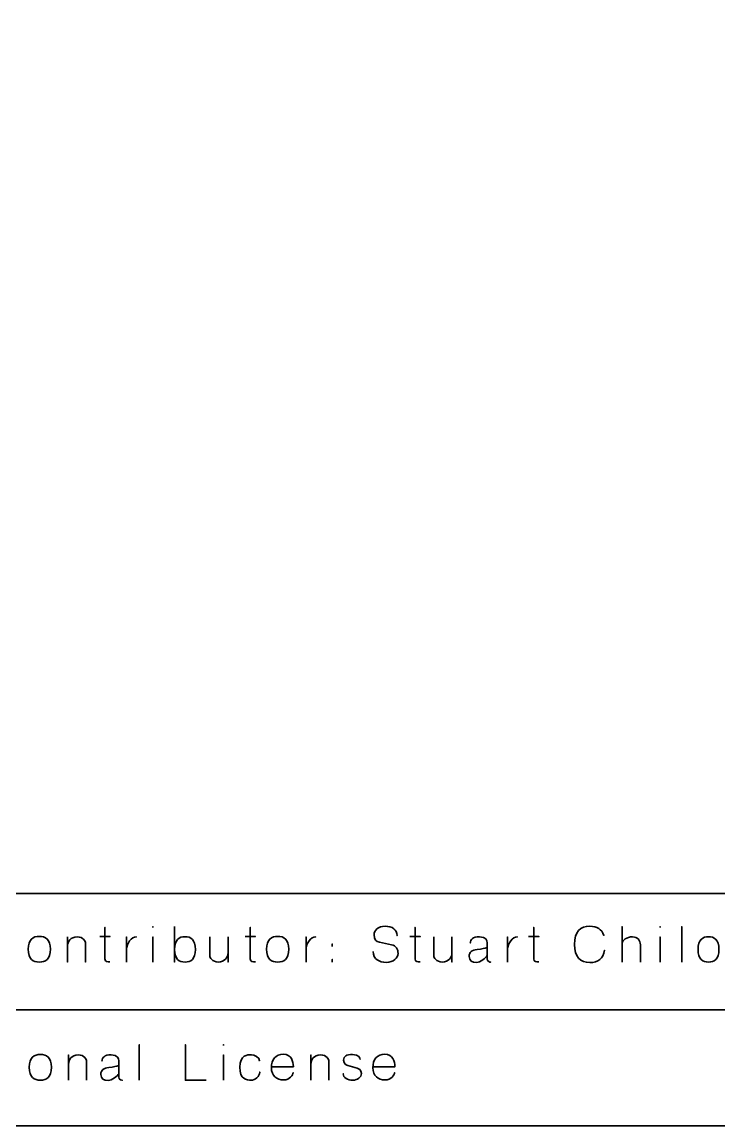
# Model space of a CAD drawing. Header units: inches. Extents: x 15 to 785, y -585 to -15.
# Drawn here: x 428.5 to 608.5, y -585 to -300 of the extents above; entities that cross this region are included whole.
import ezdxf

# ---------------------------------------------------------------- set-up
doc = ezdxf.new("R2010")
doc.units = ezdxf.units.IN
doc.header["$MEASUREMENT"] = 0
doc.layers.add('Layer 1', color=7, linetype='Continuous')

# ---------------------------------------------------------------- blocks, each defined once
blk = doc.blocks.new('block 2')
at = {"layer": 'Layer 1', "color": 250, "lineweight": 35}
blk.add_lwpolyline([(785, -555), (15, -555), (15, -525), (785, -525), (785, -555)], dxfattribs=at)
blk.add_open_spline([(785, -570), (785, -578.28), (778.28, -585), (770, -585), (770, -585), (30, -585), (30, -585), (21.72, -585), (15, -578.28), (15, -570), (15, -570), (15, -30), (15, -30), (15, -21.72), (21.72, -15), (30, -15), (30, -15), (770, -15), (770, -15), (778.28, -15), (785, -21.72), (785, -30), (785, -30), (785, -570), (785, -570)], degree=3, knots=[0, 0, 0, 0, 1, 1, 1, 2, 2, 2, 3, 3, 3, 4, 4, 4, 5, 5, 5, 6, 6, 6, 7, 7, 7, 8, 8, 8, 8], dxfattribs=at)
blk = doc.blocks.new('block 3')
at = {"layer": 'Layer 1', "color": 30, "lineweight": 35}
for points, knots in [([(451.22, -542.64), (450.6, -542.68), (449.92, -542.71), (449.92, -541.85), (449.92, -540.99), (449.92, -533.73), (449.92, -533.73), (449.92, -533.73), (449.92, -540.99), (449.92, -541.85), (449.92, -542.71), (450.6, -542.68), (451.22, -542.64)], [0, 0, 0, 0, 1, 1, 1, 2, 2, 2, 3, 3, 3, 4, 4, 4, 4]), ([(462.31, -533.77), (462.31, -533.77), (462.31, -533.54), (462.31, -533.54), (462.31, -533.54), (462.31, -533.77), (462.31, -533.77)], [0, 0, 0, 0, 1, 1, 1, 2, 2, 2, 2]), ([(467.91, -533.51), (467.91, -533.51), (467.91, -542.71), (467.91, -542.71), (467.91, -542.71), (467.91, -533.51), (467.91, -533.51)], [0, 0, 0, 0, 1, 1, 1, 2, 2, 2, 2]), ([(488.76, -542.64), (488.14, -542.68), (487.46, -542.71), (487.46, -541.85), (487.46, -540.99), (487.46, -533.73), (487.46, -533.73), (487.46, -533.73), (487.46, -540.99), (487.46, -541.85), (487.46, -542.71), (488.14, -542.68), (488.76, -542.64)], [0, 0, 0, 0, 1, 1, 1, 2, 2, 2, 3, 3, 3, 4, 4, 4, 4]), ([(519.2, -539.94), (519.2, -541.97), (520.75, -542.78), (522.57, -542.78), (524.41, -542.78), (525.56, -541.63), (525.6, -540.5), (525.64, -539.38), (525.07, -538.49), (523.94, -538.25), (523.94, -538.25), (520.83, -537.58), (520.83, -537.58), (519.95, -537.38), (519.43, -536.88), (519.43, -535.68), (519.43, -534.49), (520.43, -533.46), (522.26, -533.46), (524.09, -533.46), (525.42, -534.32), (525.37, -535.84), (525.42, -534.32), (524.09, -533.46), (522.26, -533.46), (520.43, -533.46), (519.43, -534.49), (519.43, -535.68), (519.43, -536.88), (519.92, -537.37), (520.83, -537.58), (520.83, -537.58), (523.94, -538.25), (523.94, -538.25), (525.09, -538.49), (525.64, -539.38), (525.6, -540.5), (525.56, -541.63), (524.41, -542.78), (522.57, -542.78), (520.75, -542.78), (519.2, -541.97), (519.2, -539.94)], [0, 0, 0, 0, 1, 1, 1, 2, 2, 2, 3, 3, 3, 4, 4, 4, 5, 5, 5, 6, 6, 6, 7, 7, 7, 8, 8, 8, 9, 9, 9, 10, 10, 10, 11, 11, 11, 12, 12, 12, 13, 13, 13, 14, 14, 14, 14]), ([(531.32, -542.64), (530.69, -542.68), (530.02, -542.71), (530.02, -541.85), (530.02, -540.99), (530.02, -533.73), (530.02, -533.73), (530.02, -533.73), (530.02, -540.99), (530.02, -541.85), (530.02, -542.71), (530.69, -542.68), (531.32, -542.64)], [0, 0, 0, 0, 1, 1, 1, 2, 2, 2, 3, 3, 3, 4, 4, 4, 4]), ([(561.95, -542.64), (561.33, -542.68), (560.65, -542.71), (560.65, -541.85), (560.65, -540.99), (560.65, -533.73), (560.65, -533.73), (560.65, -533.73), (560.65, -540.99), (560.65, -541.85), (560.65, -542.71), (561.33, -542.68), (561.95, -542.64)], [0, 0, 0, 0, 1, 1, 1, 2, 2, 2, 3, 3, 3, 4, 4, 4, 4]), ([(575.14, -542.81), (572.62, -542.81), (571.18, -541.37), (571.18, -538.12), (571.18, -534.88), (572.62, -533.44), (575.14, -533.44), (576.95, -533.44), (578.19, -534.18), (578.75, -535.81), (578.19, -534.18), (576.95, -533.44), (575.14, -533.44), (572.62, -533.44), (571.18, -534.88), (571.18, -538.12), (571.18, -541.37), (572.62, -542.81), (575.14, -542.81), (577.23, -542.81), (578.55, -541.82), (578.95, -539.63), (578.55, -541.82), (577.23, -542.81), (575.14, -542.81)], [0, 0, 0, 0, 1, 1, 1, 2, 2, 2, 3, 3, 3, 4, 4, 4, 5, 5, 5, 6, 6, 6, 7, 7, 7, 8, 8, 8, 8]), ([(583.45, -542.71), (583.45, -542.71), (583.45, -533.55), (583.45, -533.55), (583.45, -533.55), (583.45, -542.71), (583.45, -542.71)], [0, 0, 0, 0, 1, 1, 1, 2, 2, 2, 2]), ([(593.25, -533.77), (593.25, -533.77), (593.25, -533.54), (593.25, -533.54), (593.25, -533.54), (593.25, -533.77), (593.25, -533.77)], [0, 0, 0, 0, 1, 1, 1, 2, 2, 2, 2]), ([(598.85, -542.71), (598.85, -542.71), (598.85, -533.55), (598.85, -533.55), (598.85, -533.55), (598.85, -542.71), (598.85, -542.71)], [0, 0, 0, 0, 1, 1, 1, 2, 2, 2, 2]), ([(430.09, -539.38), (430.09, -536.81), (431.39, -536.06), (432.97, -536.06), (434.56, -536.06), (435.85, -536.81), (435.85, -539.38), (435.85, -541.96), (434.56, -542.71), (432.97, -542.71), (431.39, -542.71), (430.09, -541.96), (430.09, -539.38)], [0, 0, 0, 0, 1, 1, 1, 2, 2, 2, 3, 3, 3, 4, 4, 4, 4]), ([(430.09, -539.38), (430.09, -536.81), (431.39, -536.06), (432.97, -536.06), (434.56, -536.06), (435.85, -536.81), (435.85, -539.38), (435.85, -541.96), (434.56, -542.71), (432.97, -542.71), (431.39, -542.71), (430.09, -541.96), (430.09, -539.38)], [0, 0, 0, 0, 1, 1, 1, 2, 2, 2, 3, 3, 3, 4, 4, 4, 4]), ([(444.92, -537.88), (444.92, -537.3), (444.33, -536.2), (442.72, -536.19), (441.1, -536.18), (440.25, -537.44), (440.25, -538.6), (440.25, -537.44), (441.1, -536.18), (442.72, -536.19), (444.33, -536.2), (444.92, -537.3), (444.92, -537.88), (444.92, -538.46), (444.92, -542.71), (444.92, -542.71), (444.92, -542.71), (444.92, -538.46), (444.92, -537.88)], [0, 0, 0, 0, 1, 1, 1, 2, 2, 2, 3, 3, 3, 4, 4, 4, 5, 5, 5, 6, 6, 6, 6]), ([(440.25, -536.19), (440.25, -536.19), (440.25, -542.71), (440.25, -542.71), (440.25, -542.71), (440.25, -536.19), (440.25, -536.19)], [0, 0, 0, 0, 1, 1, 1, 2, 2, 2, 2]), ([(448.59, -536.13), (448.59, -536.13), (451.24, -536.13), (451.24, -536.13), (451.24, -536.13), (448.59, -536.13), (448.59, -536.13)], [0, 0, 0, 0, 1, 1, 1, 2, 2, 2, 2]), ([(455.51, -539.38), (455.47, -537.92), (456.82, -536.18), (458, -536.19), (456.82, -536.18), (455.47, -537.92), (455.51, -539.38)], [0, 0, 0, 0, 1, 1, 1, 2, 2, 2, 2]), ([(455.51, -542.71), (455.51, -542.71), (455.51, -536.19), (455.51, -536.19), (455.51, -536.19), (455.51, -542.71), (455.51, -542.71)], [0, 0, 0, 0, 1, 1, 1, 2, 2, 2, 2]), ([(462.31, -542.69), (462.31, -542.69), (462.31, -536.18), (462.31, -536.18), (462.31, -536.18), (462.31, -542.72), (462.31, -542.69)], [0, 0, 0, 0, 1, 1, 1, 2, 2, 2, 2]), ([(470.6, -536.15), (472.08, -536.15), (473.29, -536.88), (473.29, -539.43), (473.29, -541.97), (472.08, -542.71), (470.6, -542.71), (469.11, -542.71), (467.91, -541.97), (467.91, -539.43), (467.91, -536.88), (469.11, -536.15), (470.6, -536.15)], [0, 0, 0, 0, 1, 1, 1, 2, 2, 2, 3, 3, 3, 4, 4, 4, 4]), ([(470.6, -536.15), (472.08, -536.15), (473.29, -536.88), (473.29, -539.43), (473.29, -541.97), (472.08, -542.71), (470.6, -542.71), (469.11, -542.71), (467.91, -541.97), (467.91, -539.43), (467.91, -536.88), (469.11, -536.15), (470.6, -536.15)], [0, 0, 0, 0, 1, 1, 1, 2, 2, 2, 3, 3, 3, 4, 4, 4, 4]), ([(477.01, -536.17), (477.01, -536.17), (477.01, -540.42), (477.01, -541), (477.01, -541.59), (477.6, -542.68), (479.21, -542.69), (480.83, -542.71), (481.7, -541.45), (481.7, -540.28), (481.7, -541.45), (480.83, -542.71), (479.21, -542.69), (477.6, -542.68), (477.01, -541.59), (477.01, -541), (477.01, -540.42), (477.01, -536.17), (477.01, -536.17)], [0, 0, 0, 0, 1, 1, 1, 2, 2, 2, 3, 3, 3, 4, 4, 4, 5, 5, 5, 6, 6, 6, 6]), ([(481.7, -536.17), (481.7, -536.17), (481.7, -542.69), (481.7, -542.69), (481.7, -542.69), (481.7, -536.17), (481.7, -536.17)], [0, 0, 0, 0, 1, 1, 1, 2, 2, 2, 2]), ([(486.13, -536.13), (486.13, -536.13), (488.78, -536.13), (488.78, -536.13), (488.78, -536.13), (486.13, -536.13), (486.13, -536.13)], [0, 0, 0, 0, 1, 1, 1, 2, 2, 2, 2]), ([(491.64, -539.38), (491.64, -536.81), (492.95, -536.06), (494.53, -536.06), (496.11, -536.06), (497.41, -536.81), (497.41, -539.38), (497.41, -541.96), (496.11, -542.71), (494.53, -542.71), (492.95, -542.71), (491.64, -541.96), (491.64, -539.38)], [0, 0, 0, 0, 1, 1, 1, 2, 2, 2, 3, 3, 3, 4, 4, 4, 4]), ([(491.64, -539.38), (491.64, -536.81), (492.95, -536.06), (494.53, -536.06), (496.11, -536.06), (497.41, -536.81), (497.41, -539.38), (497.41, -541.96), (496.11, -542.71), (494.53, -542.71), (492.95, -542.71), (491.64, -541.96), (491.64, -539.38)], [0, 0, 0, 0, 1, 1, 1, 2, 2, 2, 3, 3, 3, 4, 4, 4, 4]), ([(501.84, -539.38), (501.8, -537.92), (503.15, -536.18), (504.33, -536.19), (503.15, -536.18), (501.8, -537.92), (501.84, -539.38)], [0, 0, 0, 0, 1, 1, 1, 2, 2, 2, 2]), ([(501.84, -542.71), (501.84, -542.71), (501.84, -536.19), (501.84, -536.19), (501.84, -536.19), (501.84, -542.71), (501.84, -542.71)], [0, 0, 0, 0, 1, 1, 1, 2, 2, 2, 2]), ([(508.62, -538.69), (508.62, -538.69), (508.62, -537.99), (508.62, -537.99), (508.62, -537.99), (508.62, -538.69), (508.62, -538.69)], [0, 0, 0, 0, 1, 1, 1, 2, 2, 2, 2]), ([(528.69, -536.13), (528.69, -536.13), (531.34, -536.13), (531.34, -536.13), (531.34, -536.13), (528.69, -536.13), (528.69, -536.13)], [0, 0, 0, 0, 1, 1, 1, 2, 2, 2, 2]), ([(534.85, -536.17), (534.85, -536.17), (534.85, -540.42), (534.85, -541), (534.85, -541.59), (535.43, -542.68), (537.04, -542.69), (538.67, -542.71), (539.53, -541.45), (539.53, -540.28), (539.53, -541.45), (538.67, -542.71), (537.04, -542.69), (535.43, -542.68), (534.85, -541.59), (534.85, -541), (534.85, -540.42), (534.85, -536.17), (534.85, -536.17)], [0, 0, 0, 0, 1, 1, 1, 2, 2, 2, 3, 3, 3, 4, 4, 4, 5, 5, 5, 6, 6, 6, 6]), ([(539.53, -536.17), (539.53, -536.17), (539.53, -542.69), (539.53, -542.69), (539.53, -542.69), (539.53, -536.17), (539.53, -536.17)], [0, 0, 0, 0, 1, 1, 1, 2, 2, 2, 2]), ([(548.59, -541.88), (548.59, -541.88), (548.59, -537.7), (548.59, -537.7), (548.59, -537.17), (548.32, -536.15), (546.61, -536.15), (544.89, -536.15), (544.26, -536.93), (544.26, -537.73), (544.26, -536.93), (544.89, -536.15), (546.61, -536.15), (548.32, -536.15), (548.59, -537.17), (548.59, -537.7), (548.59, -537.7), (548.59, -541.88), (548.59, -541.88), (548.59, -542.64), (549.49, -542.71), (549.49, -542.71), (549.49, -542.71), (548.59, -542.64), (548.59, -541.88)], [0, 0, 0, 0, 1, 1, 1, 2, 2, 2, 3, 3, 3, 4, 4, 4, 5, 5, 5, 6, 6, 6, 7, 7, 7, 8, 8, 8, 8]), ([(553.91, -539.38), (553.87, -537.92), (555.22, -536.18), (556.4, -536.19), (555.22, -536.18), (553.87, -537.92), (553.91, -539.38)], [0, 0, 0, 0, 1, 1, 1, 2, 2, 2, 2]), ([(553.91, -542.71), (553.91, -542.71), (553.91, -536.19), (553.91, -536.19), (553.91, -536.19), (553.91, -542.71), (553.91, -542.71)], [0, 0, 0, 0, 1, 1, 1, 2, 2, 2, 2]), ([(559.32, -536.13), (559.32, -536.13), (561.97, -536.13), (561.97, -536.13), (561.97, -536.13), (559.32, -536.13), (559.32, -536.13)], [0, 0, 0, 0, 1, 1, 1, 2, 2, 2, 2]), ([(588.2, -542.71), (588.2, -542.71), (588.2, -539.4), (588.2, -538.25), (588.2, -537.09), (587.5, -536.22), (586.14, -536.19), (584.76, -536.17), (583.45, -537), (583.45, -538.11), (583.45, -537), (584.76, -536.17), (586.14, -536.19), (587.5, -536.22), (588.2, -537.09), (588.2, -538.25), (588.2, -539.4), (588.2, -542.71), (588.2, -542.71)], [0, 0, 0, 0, 1, 1, 1, 2, 2, 2, 3, 3, 3, 4, 4, 4, 5, 5, 5, 6, 6, 6, 6]), ([(593.25, -542.69), (593.25, -542.69), (593.25, -536.18), (593.25, -536.18), (593.25, -536.18), (593.25, -542.72), (593.25, -542.69)], [0, 0, 0, 0, 1, 1, 1, 2, 2, 2, 2]), ([(605.76, -536.15), (607.24, -536.15), (608.46, -536.89), (608.46, -539.43), (608.46, -541.97), (607.24, -542.71), (605.76, -542.71), (604.29, -542.71), (603.08, -541.97), (603.08, -539.43), (603.08, -536.89), (604.29, -536.15), (605.76, -536.15)], [0, 0, 0, 0, 1, 1, 1, 2, 2, 2, 3, 3, 3, 4, 4, 4, 4]), ([(605.76, -536.15), (607.24, -536.15), (608.46, -536.89), (608.46, -539.43), (608.46, -541.97), (607.24, -542.71), (605.76, -542.71), (604.29, -542.71), (603.08, -541.97), (603.08, -539.43), (603.08, -536.89), (604.29, -536.15), (605.76, -536.15)], [0, 0, 0, 0, 1, 1, 1, 2, 2, 2, 3, 3, 3, 4, 4, 4, 4]), ([(545.86, -542.78), (544.8, -542.74), (543.97, -542.41), (543.97, -541.25), (543.97, -540.06), (544.68, -539.57), (546.02, -539.44), (547.36, -539.32), (547.95, -539.11), (548.59, -538.93), (547.95, -539.11), (547.36, -539.32), (546.02, -539.44), (544.68, -539.57), (543.97, -540.06), (543.97, -541.25), (543.97, -542.41), (544.8, -542.74), (545.86, -542.78), (546.9, -542.82), (548.21, -541.59), (548.59, -541.04), (548.21, -541.59), (546.9, -542.82), (545.86, -542.78)], [0, 0, 0, 0, 1, 1, 1, 2, 2, 2, 3, 3, 3, 4, 4, 4, 5, 5, 5, 6, 6, 6, 7, 7, 7, 8, 8, 8, 8]), ([(508.62, -542.71), (508.62, -542.71), (508.62, -542.01), (508.62, -542.01), (508.62, -542.01), (508.62, -542.71), (508.62, -542.71)], [0, 0, 0, 0, 1, 1, 1, 2, 2, 2, 2]), ([(458.77, -573.19), (458.77, -573.19), (458.77, -564.03), (458.77, -564.03), (458.77, -564.03), (458.77, -573.19), (458.77, -573.19)], [0, 0, 0, 0, 1, 1, 1, 2, 2, 2, 2]), ([(476.07, -573.19), (476.07, -573.19), (470.72, -573.19), (470.72, -573.19), (470.72, -573.19), (470.72, -564.03), (470.72, -564.03), (470.72, -564.03), (470.72, -573.19), (470.72, -573.19), (470.72, -573.19), (476.07, -573.19), (476.07, -573.19)], [0, 0, 0, 0, 1, 1, 1, 2, 2, 2, 3, 3, 3, 4, 4, 4, 4]), ([(480.51, -564.25), (480.51, -564.25), (480.51, -564.02), (480.51, -564.02), (480.51, -564.02), (480.51, -564.25), (480.51, -564.25)], [0, 0, 0, 0, 1, 1, 1, 2, 2, 2, 2]), ([(430.36, -569.86), (430.36, -567.29), (431.67, -566.54), (433.24, -566.54), (434.83, -566.54), (436.13, -567.29), (436.13, -569.86), (436.13, -572.44), (434.83, -573.19), (433.24, -573.19), (431.67, -573.19), (430.36, -572.44), (430.36, -569.86)], [0, 0, 0, 0, 1, 1, 1, 2, 2, 2, 3, 3, 3, 4, 4, 4, 4]), ([(430.36, -569.86), (430.36, -567.29), (431.67, -566.54), (433.24, -566.54), (434.83, -566.54), (436.13, -567.29), (436.13, -569.86), (436.13, -572.44), (434.83, -573.19), (433.24, -573.19), (431.67, -573.19), (430.36, -572.44), (430.36, -569.86)], [0, 0, 0, 0, 1, 1, 1, 2, 2, 2, 3, 3, 3, 4, 4, 4, 4]), ([(445.19, -573.19), (445.19, -573.19), (445.19, -568.94), (445.19, -568.36), (445.19, -567.78), (444.61, -566.68), (443, -566.67), (441.37, -566.66), (440.52, -567.92), (440.52, -569.08), (440.52, -567.92), (441.37, -566.66), (443, -566.67), (444.61, -566.68), (445.19, -567.78), (445.19, -568.36), (445.19, -568.94), (445.19, -573.19), (445.19, -573.19)], [0, 0, 0, 0, 1, 1, 1, 2, 2, 2, 3, 3, 3, 4, 4, 4, 5, 5, 5, 6, 6, 6, 6]), ([(440.52, -573.19), (440.52, -573.19), (440.52, -566.67), (440.52, -566.67), (440.52, -566.67), (440.52, -573.19), (440.52, -573.19)], [0, 0, 0, 0, 1, 1, 1, 2, 2, 2, 2]), ([(453.49, -572.36), (453.49, -572.36), (453.49, -568.18), (453.49, -568.18), (453.49, -567.65), (453.22, -566.63), (451.51, -566.63), (449.79, -566.63), (449.16, -567.41), (449.16, -568.21), (449.16, -567.41), (449.79, -566.63), (451.51, -566.63), (453.22, -566.63), (453.49, -567.65), (453.49, -568.18), (453.49, -568.18), (453.49, -572.36), (453.49, -572.36), (453.49, -573.12), (454.39, -573.19), (454.39, -573.19), (454.39, -573.19), (453.49, -573.12), (453.49, -572.36)], [0, 0, 0, 0, 1, 1, 1, 2, 2, 2, 3, 3, 3, 4, 4, 4, 5, 5, 5, 6, 6, 6, 7, 7, 7, 8, 8, 8, 8]), ([(480.51, -573.17), (480.51, -573.17), (480.51, -566.66), (480.51, -566.66), (480.51, -566.66), (480.51, -573.2), (480.51, -573.17)], [0, 0, 0, 0, 1, 1, 1, 2, 2, 2, 2]), ([(487.65, -573.19), (486.58, -573.19), (484.74, -573.01), (484.74, -569.82), (484.74, -566.65), (486.8, -566.61), (487.7, -566.61), (488.6, -566.61), (489.8, -567.31), (489.87, -568.19), (489.8, -567.31), (488.6, -566.61), (487.7, -566.61), (486.8, -566.61), (484.74, -566.65), (484.74, -569.82), (484.74, -573.01), (486.58, -573.19), (487.65, -573.19), (488.73, -573.19), (489.87, -572.18), (489.91, -571.12), (489.87, -572.18), (488.73, -573.19), (487.65, -573.19)], [0, 0, 0, 0, 1, 1, 1, 2, 2, 2, 3, 3, 3, 4, 4, 4, 5, 5, 5, 6, 6, 6, 7, 7, 7, 8, 8, 8, 8]), ([(492.91, -569.71), (492.91, -569.71), (498.58, -569.71), (498.58, -569.71), (498.58, -568.3), (498.03, -566.49), (496.01, -566.49), (494, -566.49), (492.9, -567.86), (492.9, -569.96), (492.9, -572.07), (494.32, -573.19), (496.01, -573.14), (497.71, -573.08), (498.45, -571.76), (498.53, -571.29), (498.45, -571.76), (497.71, -573.08), (496.01, -573.14), (494.32, -573.19), (492.9, -572.07), (492.9, -569.96), (492.9, -567.86), (494, -566.49), (496.01, -566.49), (498.03, -566.49), (498.58, -568.3), (498.58, -569.71), (498.58, -569.71), (492.91, -569.71), (492.91, -569.71)], [0, 0, 0, 0, 1, 1, 1, 2, 2, 2, 3, 3, 3, 4, 4, 4, 5, 5, 5, 6, 6, 6, 7, 7, 7, 8, 8, 8, 9, 9, 9, 10, 10, 10, 10]), ([(507.77, -573.19), (507.77, -573.19), (507.77, -568.94), (507.77, -568.36), (507.77, -567.78), (507.18, -566.68), (505.57, -566.67), (503.94, -566.66), (503.09, -567.92), (503.09, -569.08), (503.09, -567.92), (503.94, -566.66), (505.57, -566.67), (507.18, -566.68), (507.77, -567.78), (507.77, -568.36), (507.77, -568.94), (507.77, -573.19), (507.77, -573.19)], [0, 0, 0, 0, 1, 1, 1, 2, 2, 2, 3, 3, 3, 4, 4, 4, 5, 5, 5, 6, 6, 6, 6]), ([(503.09, -573.19), (503.09, -573.19), (503.09, -566.67), (503.09, -566.67), (503.09, -566.67), (503.09, -573.19), (503.09, -573.19)], [0, 0, 0, 0, 1, 1, 1, 2, 2, 2, 2]), ([(515.86, -567.84), (515.88, -567.52), (515.46, -566.63), (513.86, -566.57), (512.26, -566.53), (511.53, -567.04), (511.53, -568.02), (511.53, -569.01), (512.35, -569.31), (512.66, -569.4), (512.66, -569.4), (515.06, -570.11), (515.06, -570.11), (515.37, -570.19), (516.14, -570.53), (516.14, -571.47), (516.14, -572.41), (515.13, -573.19), (513.86, -573.19), (512.59, -573.19), (511.44, -572.51), (511.44, -571.52), (511.44, -572.51), (512.59, -573.19), (513.86, -573.19), (515.13, -573.19), (516.14, -572.41), (516.14, -571.47), (516.14, -570.53), (515.37, -570.19), (515.06, -570.11), (515.06, -570.11), (512.66, -569.4), (512.66, -569.4), (512.35, -569.31), (511.53, -569.01), (511.53, -568.02), (511.53, -567.04), (512.26, -566.53), (513.86, -566.57), (515.46, -566.63), (515.88, -567.52), (515.86, -567.84)], [0, 0, 0, 0, 1, 1, 1, 2, 2, 2, 3, 3, 3, 4, 4, 4, 5, 5, 5, 6, 6, 6, 7, 7, 7, 8, 8, 8, 9, 9, 9, 10, 10, 10, 11, 11, 11, 12, 12, 12, 13, 13, 13, 14, 14, 14, 14]), ([(519.11, -569.71), (519.11, -569.71), (524.78, -569.71), (524.78, -569.71), (524.78, -568.3), (524.23, -566.49), (522.21, -566.49), (520.2, -566.49), (519.1, -567.86), (519.1, -569.96), (519.1, -572.07), (520.52, -573.19), (522.21, -573.14), (523.91, -573.08), (524.64, -571.76), (524.73, -571.29), (524.64, -571.76), (523.91, -573.08), (522.21, -573.14), (520.52, -573.19), (519.1, -572.07), (519.1, -569.96), (519.1, -567.86), (520.2, -566.49), (522.21, -566.49), (524.23, -566.49), (524.78, -568.3), (524.78, -569.71), (524.78, -569.71), (519.11, -569.71), (519.11, -569.71)], [0, 0, 0, 0, 1, 1, 1, 2, 2, 2, 3, 3, 3, 4, 4, 4, 5, 5, 5, 6, 6, 6, 7, 7, 7, 8, 8, 8, 9, 9, 9, 10, 10, 10, 10]), ([(450.76, -573.26), (449.7, -573.22), (448.87, -572.89), (448.87, -571.73), (448.87, -570.54), (449.58, -570.05), (450.92, -569.92), (452.26, -569.8), (452.85, -569.59), (453.49, -569.41), (452.85, -569.59), (452.26, -569.8), (450.92, -569.92), (449.58, -570.05), (448.87, -570.54), (448.87, -571.73), (448.87, -572.89), (449.7, -573.22), (450.76, -573.26), (451.8, -573.3), (453.11, -572.07), (453.49, -571.52), (453.11, -572.07), (451.8, -573.3), (450.76, -573.26)], [0, 0, 0, 0, 1, 1, 1, 2, 2, 2, 3, 3, 3, 4, 4, 4, 5, 5, 5, 6, 6, 6, 7, 7, 7, 8, 8, 8, 8])]:
    blk.add_open_spline(points, degree=3, knots=knots, dxfattribs=at)

msp = doc.modelspace()

# ---------------------------------------------------------------- block references
at = {"layer": 'Layer 1'}
for name in ['block 2', 'block 3']:
    msp.add_blockref(name, (0, 0), dxfattribs=at)

doc.saveas('drawing.dxf')
